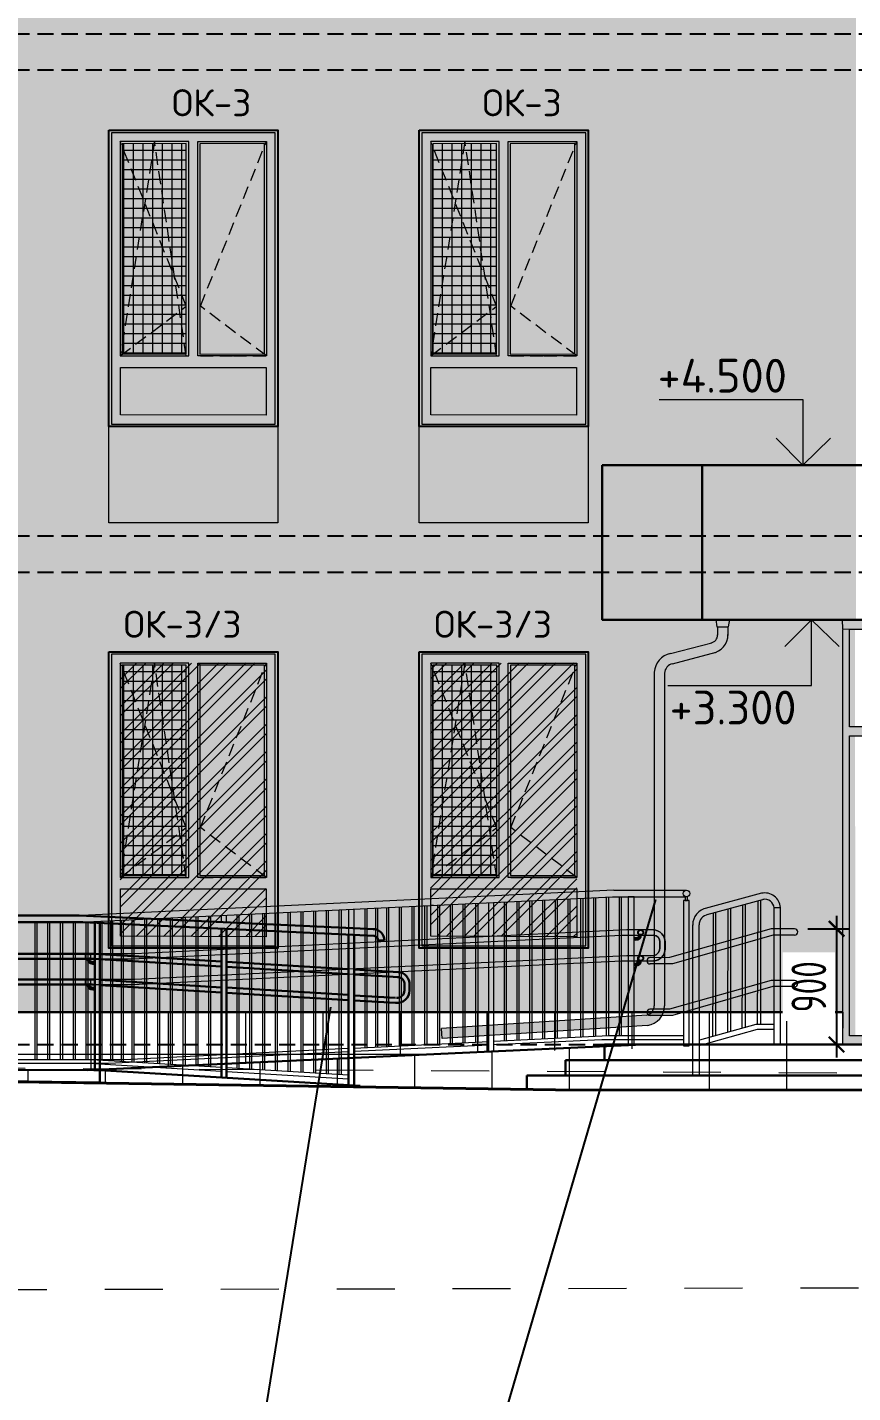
# Model space of a CAD drawing. Header units: millimetres. Extents: x -136099598 to 9192475, y 0 to 347021.
# Drawn here: x -326848 to -320442, y 285850 to 296454 of the extents above; entities that cross this region are included whole.
import ezdxf
from ezdxf import colors
from ezdxf.entities.mleader import LeaderData, LeaderLine
from ezdxf.math import Vec2, Vec3

# ---------------------------------------------------------------- set-up
doc = ezdxf.new("R2010")
doc.units = ezdxf.units.MM
doc.header["$MEASUREMENT"] = 0
for name, pattern in [('01_base$0$DASHED2', [0.375, 0.25, -0.125]), ('ADSK_Скрыто', [6, 3, -3]), ('ADSK_Штриховая_ш2 п1', [3, 2, -1])]:
    doc.linetypes.add(name, pattern=pattern)
doc.layers.get('0').update_dxf_attribs({"color": 250, "lineweight": 9})
doc.layers.get('Defpoints').update_dxf_attribs({"color": 8})
for name, color, linetype, lineweight, true_color in [('!!!_Фасад_RAL7016', 7, 'Continuous', 0, 0x383e42), ('!_Окно_00_Штрих_Стекло', 7, 'Continuous', 0, 0x737373), ('RAL 100 6030', 7, 'Continuous', 0, 0x989057), ('RAL 7016', 7, 'Continuous', 0, 0x383e42), ('RAL 90 10', 7, 'Continuous', 0, 0xf1ece1)]:
    doc.layers.add(name, color=color, linetype=linetype, lineweight=lineweight, true_color=true_color)
for name, color, linetype, lineweight in [('!_Цоколь', 7, 'Continuous', 0), ('_0', 250, 'Continuous', 9), ('_Скрыто_', 7, 'ADSK_Скрыто', 9), ('АР_Лестницы ограждение', 92, 'Continuous', 25), ('АР_тонкая линия', 250, 'Continuous', 0), ('АР_Тонкие', 250, 'Continuous', 5), ('Водосточная система_Ном._пера__120', 7, 'Continuous', 5), ('Конструктив - Крыльца', 107, 'Continuous', 15), ('Подвал', 250, 'ADSK_Штриховая_ш2 п1', 30), ('СТЕНЫ кирпич ЛИДЕР', 250, 'Continuous', 15), ('Фасад_тонкие', 7, 'Continuous', 5), ('фасады', 7, 'Continuous', 9)]:
    doc.layers.add(name, color=color, linetype=linetype, lineweight=lineweight)
for name, color, linetype in [('PDF _0', 7, 'Continuous'), ('PDF _PDF _0', 7, 'Continuous'), ('PDF _Текст', 7, 'Continuous')]:
    doc.layers.add(name, color=color, linetype=linetype)
doc.layers.add('АР-Выноски', color=5, linetype='Continuous', lineweight=5, plot=False)
doc.styles.add('ICOCPEUR', font='isocpeur.ttf')
doc.styles.add('ISOCPEUR', font='isocpeur.ttf', dxfattribs={"width": 0.7})
doc.styles.add('PDF ISOCPEUR', font='isocpeur.ttf')
doc.styles.add('Архитектурный', font='isocpeur.ttf', dxfattribs={"width": 0.7})
doc.dimstyles.new('R_100', dxfattribs={"dimtxt": 270, "dimasz": 120, "dimexe": 100, "dimexo": 100, "dimgap": 80, "dimtad": 1, "dimdec": 0, "dimrnd": 5, "dimzin": 0, "dimdsep": 46, "dimtxsty": 'ISOCPEUR', "dimblk": 'ARCHTICK', "dimcen": 100, "dimdle": 100, "dimclrd": 256, "dimclre": 256, "dimclrt": 256, "dimadec": 0, "dimazin": 0, "dimtfac": 2, "dimtdec": 0, "dimtofl": 0, "dimtmove": 1, "dimatfit": 3, "dimfxl": 1, "dimtvp": 3, "dimtfill": 1, "dimtolj": 1, "dimtzin": 0, "dimarcsym": 0})
pattern_1 = [(90, (541247.05, -120), (-600, 1e-13), []), (180, (541247.05, -120), (-2e-13, -600), [])]

# ---------------------------------------------------------------- blocks, each defined once
blk = doc.blocks.new('A$Cb9b29b39')
at = {"layer": '!_Окно_00_Штрих_Стекло'}
h = blk.add_hatch(color=256, dxfattribs=at)
h.dxf.hatch_style = 1
h.set_gradient(color1=(70, 92, 124), color2=(219, 225, 235), name='CURVED')
h.paths.add_polyline_path([(105, 2196), (601, 2196), (601, 564), (105, 564)])
h.paths.add_polyline_path([(1208, 2196), (707, 2195), (707, 563), (1208, 564)])
h.paths.add_polyline_path([(90, 460), (1222, 458), (1221, 89), (90, 91)])
at = {"layer": 'PDF _PDF _0', "lineweight": 0, "true_color": 0x636466}
h = blk.add_hatch(dxfattribs=at)
h.set_pattern_fill('ANSI37', color=251, scale=600, angle=135)
h.paths.add_polyline_path([(601, 564), (601, 2197), (105, 2196), (105, 563)])
at = {"layer": 'RAL 7016'}
h = blk.add_hatch(color=256, dxfattribs=at)
h.dxf.hatch_style = 1
h.paths.add_polyline_path([(1312, 2301), (0, 2301), (0, 0), (1312, 0)])
h.paths.add_polyline_path([(707, 2196), (1207, 2196), (1208, 564), (707, 563)], flags=16)
h.paths.add_polyline_path([(601, 2196), (601, 564), (105, 564), (105, 2196)], flags=16)
h.paths.add_polyline_path([(1222, 458), (1222, 89), (90, 91), (90, 460)], flags=16)
at = {"layer": 'PDF _0', "linetype": 'ADSK_Штриховая_ш2 п1', "lineweight": 0, "ltscale": 50}
for points in [[(601, 548), (355, 2213), (89, 548), (601, 935), (89, 2213)], [(711, 548), (969, 548), (1223, 548), (711, 935), (1223, 2213)]]:
    blk.add_lwpolyline(points, dxfattribs=at)
at = {"layer": 'PDF _PDF _0', "lineweight": 0}
for points in [[(0, 0), (1312, 0), (1312, 2301), (0, 2301)], [(20, 18), (1292, 18), (1292, 2281), (20, 2281)], [(89, 548), (621, 548), (621, 2213), (89, 2213)], [(105, 563), (601, 564), (601, 2197), (105, 2196)], [(1223, 548), (691, 548), (691, 2213), (1223, 2213)], [(707, 563), (1208, 564), (1208, 2197), (707, 2196)], [(1222, 88), (90, 92), (90, 459), (1222, 459)]]:
    blk.add_lwpolyline(points, close=True, dxfattribs=at)
at = {"layer": 'PDF _Текст', "lineweight": 0, "insert": (490, 2409), "char_height": 210, "attachment_point": 7, "style": 'PDF ISOCPEUR'}
blk.add_mtext('ОК-3', dxfattribs=at)
blk = doc.blocks.new('A$C3735e77a')
at = {"layer": 'RAL 100 6030'}
h = blk.add_hatch(color=256, dxfattribs=at)
h.dxf.hatch_style = 1
h.paths.add_polyline_path([(1312, 0), (0, 0), (0, -748), (1312, -748)])
at = {"layer": 'СТЕНЫ кирпич ЛИДЕР', "ltscale": 100}
blk.add_lwpolyline([(0, 0), (1312, 0), (1312, -748), (0, -748)], close=True, dxfattribs=at)
blk = doc.blocks.new('A$C26549499')
at = {"layer": 'RAL 7016', "ltscale": 100, "transparency": 33554687}
h = blk.add_hatch(color=256, dxfattribs=at)
h.dxf.hatch_style = 1
h.paths.add_polyline_path([(0, 3300), (9871, 3300), (9871, 0), (0, 0)])
h.paths.add_polyline_path([(96, 3226), (98, 68), (9773, 68), (9771, 3226)], flags=16)
h = blk.add_hatch(color=256, dxfattribs=at)
h.dxf.hatch_style = 1
h.paths.add_polyline_path([(9818, 2467), (53, 2468), (53, 2398), (9818, 2398)])
at = {"ltscale": 150}
blk.add_lwpolyline([(-2, 3228), (9871, 3225), (9871, 3300), (-4, 3300)], close=True, dxfattribs=at)
at = {"layer": 'PDF _0', "lineweight": 0}
for points in [[(0, 0), (0, 3225)], [(9871, 0), (0, 0)]]:
    blk.add_lwpolyline(points, dxfattribs=at)
for points in [[(53, 3227), (194, 3227), (194, 2468), (53, 2468)], [(53, 2398), (194, 2398), (190, 68), (53, 68)]]:
    blk.add_lwpolyline(points, close=True, dxfattribs=at)
at = {"layer": 'PDF _0', "color": 251, "lineweight": 0, "true_color": 0x626366, "transparency": 33554559}
blk.add_solid([(2605, 0), (2605, 0), (0, 0)], dxfattribs=at)
blk = doc.blocks.new('A$C26a363a3')
at = {"layer": '!!!_Фасад_RAL7016'}
h = blk.add_hatch(color=256, dxfattribs=at)
h.dxf.hatch_style = 1
h.paths.add_polyline_path([(-80, -1059, -0.347969), (-138, -1138), (-1733, -1240), (-1728, -1320), (-132, -1218, 0.373006), (0, -1060), (0, 1514, -0.365706), (62, 1592), (399, 1681, 0.322054), (491, 1817), (491, 1879), (411, 1879), (411, 1814, -0.333985), (367, 1755), (46, 1670, 0.33944), (-80, 1524)])
h.paths.add_polyline_path([(397, 1934), (406, 1879), (497, 1879), (506, 1934)])
at = {"ltscale": 150}
for p, q in [((46, 1670), (367, 1755)), ((62, 1592), (399, 1681)), ((-138, -1138), (-1733, -1240)), ((-132, -1218), (-1728, -1320))]:
    blk.add_line(p, q, dxfattribs=at)
at = {"color": 18, "ltscale": 150, "true_color": 0x000000}
blk.add_line((-1728, -1320), (-1733, -1240), dxfattribs=at)
blk.add_lwpolyline([(406, 1879), (497, 1879), (506, 1934), (397, 1934)], close=True, dxfattribs=at)
for centre, radius, start, end in [((350, 1814), 60.8, 277.3843, 2.2652), ((350, 1814), 141, 277.3843, 2.2652), ((78, 1515), 159, 101.4454, 176.4425), ((77, 1516), 77, 101.046, 178.6009), ((-159, -1062), 78.7, 285.1785, 358.0918), ((-157, -1063), 157, 279.1674, 359.0071)]:
    blk.add_arc(centre, radius, start, end, dxfattribs=at)
at = {"layer": 'Водосточная система_Ном._пера__120', "color": 7, "linetype": 'Continuous', "lineweight": 5}
for p, q in [((411, 1879), (411, 1814)), ((491, 1879), (491, 1810)), ((-80, 1524), (-80, -1065)), ((0, 1518), (0, -1065))]:
    blk.add_line(p, q, dxfattribs=at)
blk = doc.blocks.new('A$C2df8baa9')
at = {"layer": '!_Окно_00_Штрих_Стекло'}
h = blk.add_hatch(color=256, dxfattribs=at)
h.dxf.hatch_style = 1
h.set_gradient(color1=(70, 92, 124), color2=(219, 225, 235), name='CURVED')
h.paths.add_polyline_path([(105, 2196), (601, 2196), (601, 564), (105, 564)])
h.paths.add_polyline_path([(1208, 2196), (707, 2195), (707, 563), (1208, 564)])
h.paths.add_polyline_path([(90, 460), (1222, 458), (1221, 89), (90, 91)])
at = {"layer": 'PDF _PDF _0', "lineweight": 0, "true_color": 0x636466}
h = blk.add_hatch(dxfattribs=at)
h.set_pattern_fill('ANSI32', color=251, scale=400)
h.set_pattern_definition([(45, (322871.06, -274280.33), (-106.066017, 106.066017), []), (45, (322941.77, -274280.33), (-106.066017, 106.066017), [])])
h.paths.add_polyline_path([(1222, 90), (1223, 2214), (89, 2213), (87, 89)])
h = blk.add_hatch(dxfattribs=at)
h.set_pattern_fill('ANSI37', color=251, scale=600, angle=135)
h.paths.add_polyline_path([(601, 564), (601, 2197), (105, 2196), (105, 563)])
at = {"layer": 'RAL 7016'}
h = blk.add_hatch(color=256, dxfattribs=at)
h.dxf.hatch_style = 1
h.paths.add_polyline_path([(1312, 2301), (0, 2301), (0, 0), (1312, 0)])
h.paths.add_polyline_path([(707, 2196), (1207, 2196), (1208, 564), (707, 563)], flags=16)
h.paths.add_polyline_path([(601, 2196), (601, 564), (105, 564), (105, 2196)], flags=16)
h.paths.add_polyline_path([(1222, 458), (1222, 89), (90, 91), (90, 460)], flags=16)
at = {"layer": 'PDF _0', "linetype": 'ADSK_Штриховая_ш2 п1', "lineweight": 0, "ltscale": 50}
for points in [[(601, 548), (355, 2213), (89, 548), (601, 935), (89, 2213)], [(711, 548), (969, 548), (1223, 548), (711, 935), (1223, 2213)]]:
    blk.add_lwpolyline(points, dxfattribs=at)
at = {"layer": 'PDF _PDF _0', "lineweight": 0}
for points in [[(0, 0), (1312, 0), (1312, 2301), (0, 2301)], [(20, 18), (1292, 18), (1292, 2281), (20, 2281)], [(89, 548), (621, 548), (621, 2213), (89, 2213)], [(105, 563), (601, 564), (601, 2197), (105, 2196)], [(1223, 548), (691, 548), (691, 2213), (1223, 2213)], [(707, 563), (1208, 564), (1208, 2197), (707, 2196)], [(1222, 88), (90, 92), (90, 459), (1222, 459)]]:
    blk.add_lwpolyline(points, close=True, dxfattribs=at)
at = {"layer": 'PDF _Текст', "lineweight": 0, "insert": (115, 2409), "char_height": 210, "attachment_point": 7, "style": 'PDF ISOCPEUR'}
blk.add_mtext('ОК-3/3', dxfattribs=at)
blk = doc.blocks.new('_ArchTick')
at = {"color": 0, "linetype": 'ByBlock', "const_width": 0.15}
blk.add_lwpolyline([(-0.5, -0.5), (0.5, 0.5)], dxfattribs=at)
blk = doc.blocks.new('*D451')
at = {"layer": '_0', "lineweight": -2, "ltscale": 150, "transparency": 16777216}
for p, q in [((-320567, 289553), (-320567, 288454)), ((-320789, 289453), (-320467, 289453)), ((-320841, 288554), (-320467, 288554))]:
    blk.add_line(p, q, dxfattribs=at)
at = {"layer": 'Defpoints', "color": 0, "ltscale": 150, "transparency": 16777216}
for p in [(-320889, 289453), (-320941, 288554), (-320567, 288554)]:
    blk.add_point(p, dxfattribs=at)
at = {"layer": '_0', "lineweight": -2, "ltscale": 150, "transparency": 16777216, "xscale": 120, "yscale": 120, "zscale": 120}
for p, rotation in [((-320567, 289453), 90), ((-320567, 288554), 270)]:
    blk.add_blockref('_ArchTick', p, dxfattribs=dict(at, rotation=rotation))
at = {"layer": '_0', "ltscale": 150, "transparency": 16777216, "insert": (-320782, 289003), "char_height": 270, "attachment_point": 5, "rotation": 90, "style": 'ISOCPEUR', "bg_fill": 3, "box_fill_scale": 1.25, "bg_fill_color": 256, "bg_fill_true_color": 13158600, "bg_fill_transparency": 0}
blk.add_mtext('\\A1;900', dxfattribs=at)
blk = doc.blocks.new('A$C3840f9c9')
at = {"ltscale": 150}
for centre, radius, start, end in [((-5269, 1239), 121, 3.7512, 102.203), ((-5269, 1239), 71.4, 3.7512, 102.203), ((-5698, 1112), 131, 99.374, 180.5726), ((-5698, 1112), 80.8, 99.374, 180.5726)]:
    blk.add_arc(centre, radius, start, end, dxfattribs=at)
at = {"layer": 'PDF _0', "lineweight": 0}
for p, q in [((-5294, 1358), (-5733, 1238)), ((-5269, 1311), (-5720, 1190))]:
    blk.add_line(p, q, dxfattribs=at)
for points in [[(-5325, 340), (-5321, 1298)], [(-5304, 1303), (-5304, 346)], [(-5672, 244), (-5668, 1201)], [(-5651, 1206), (-5651, 250)], [(-5556, 278), (-5553, 1235)], [(-5536, 1240), (-5536, 284)], [(-5444, 308), (-5440, 1265)], [(-5423, 1270), (-5423, 313)], [(-5148, 182), (-5148, 1244), (-5198, 1244), (-5198, 182)], [(-5038, 1082), (-5220, 1082), (-6009, 858), (-6161, 857)], [(-5830, 1111), (-5830, -58), (-5776, -58), (-5779, 1111)], [(-5038, 1033), (-5205, 1033), (-5986, 810), (-6161, 808)], [(-5039, 681), (-5221, 681), (-6010, 458), (-6161, 457)], [(-5039, 632), (-5207, 632), (-5987, 409), (-6161, 408)], [(-6003, 409), (-6003, 408)], [(-5198, 338), (-5340, 338), (-5777, 216)], [(-5198, 300), (-5329, 300), (-5772, 176)]]:
    blk.add_lwpolyline(points, dxfattribs=at)
for centre, start, end in [((-5038, 1057), 270.0009, 89.9991), ((-6159, 833), 90.0009, 269.9991), ((-5039, 656), 270.0009, 89.9991), ((-6159, 432), 90.0009, 269.9991)]:
    blk.add_arc(centre, 24.4, start, end, dxfattribs=at)
blk = doc.blocks.new('пандус-2')
at = {"ltscale": 150}
for p, q in [((5849, 1394), (6412, 1394)), ((4779, 214), (4779, 1291)), ((4795, 215), (4795, 1292)), ((4879, 139), (4879, 1296)), ((4917, 141), (4917, 1298)), ((5000, 225), (5000, 1302)), ((5016, 226), (5016, 1303)), ((5099, 230), (5099, 1307)), ((5115, 231), (5115, 1307)), ((5198, 235), (5198, 1311)), ((5214, 236), (5214, 1312)), ((5297, 240), (5297, 1316)), ((5313, 241), (5313, 1317)), ((5396, 245), (5396, 1321)), ((5412, 246), (5412, 1321)), ((5495, 250), (5495, 1325)), ((5511, 250), (5511, 1326)), ((5594, 255), (5594, 1330)), ((5610, 255), (5610, 1331)), ((5694, 259), (5694, 1335)), ((5710, 260), (5710, 1335)), ((5793, 264), (5793, 1339)), ((5809, 265), (5809, 1340)), ((5892, 265), (5892, 1341)), ((5908, 265), (5908, 1341)), ((2804, 1146), (2804, 1198)), ((2842, 1145), (2842, 1200))]:
    blk.add_line(p, q, dxfattribs=at)
at = {"lineweight": 30, "ltscale": 150}
blk.add_line((1858, -4), (3879, -126), dxfattribs=at)
at = {"ltscale": 150}
for points in [[(5849, 1394), (1716, 1198)], [(1704, 1146), (5838, 1341), (6402, 1341)], [(6006, 188), (6006, 1341), (5959, 1341), (5959, 186)], [(6158, 1085), (5951, 1085), (2130, 900), (1817, 900)], [(1816, 860), (2109, 860), (5912, 1045), (6158, 1045)], [(6158, 885), (5951, 885), (2130, 700), (1804, 700)], [(1803, 660), (2109, 660), (5912, 845), (6158, 845)]]:
    blk.add_lwpolyline(points, dxfattribs=at)
at = {"layer": 'PDF _0', "lineweight": 30}
for p, q in [((1820, -4), (1820, 1140)), ((1858, -4), (1858, 1140)), ((2804, 93), (2804, 1095)), ((2842, 95), (2842, 1093)), ((3789, 1049), (3789, -121)), ((3833, -123), (3833, 1046)), ((4067, 1002), (4018, 1002)), ((1816, 860), (2804, 800)), ((1817, 900), (2804, 840)), ((1805, 836, 0), (1820, 836)), ((1805, 822, 0), (1820, 822, 0)), ((2842, 838), (3789, 781)), ((2842, 798), (3789, 741)), ((3833, 778), (4180, 757)), ((3833, 738), (4180, 717)), ((4223, 665), (4223, 615)), ((4263, 665), (4263, 614)), ((1805, 636, 0), (1820, 636)), ((1805, 622, 0), (1820, 622, 0)), ((2804, -61), (2804, 93)), ((2842, -64), (2842, 95)), ((1813, -4), (1858, -4))]:
    blk.add_line(p, q, dxfattribs=at)
at = {"layer": 'PDF _0', "lineweight": 0}
blk.add_line((3828, -123), (3833, -123), dxfattribs=at)
for points in [[(6434, 185), (6434, 1313), (6390, 1313), (6390, 185)], [(6421, 1341), (6420, 1341), (6402, 1341), (6403, 1313), (6421, 1313)]]:
    blk.add_lwpolyline(points, close=True, dxfattribs=at)
at = {"layer": 'PDF _0', "lineweight": 30}
for points in [[(73, 1198), (1700, 1198), (3990, 1091)], [(72, 1146), (1727, 1146), (3989, 1039)]]:
    blk.add_lwpolyline(points, dxfattribs=at)
at = {"layer": 'PDF _0', "lineweight": 30, "elevation": 0}
for points in [[(1817, 900), (976, 900)], [(976, 860), (1816, 860)], [(1820, 699), (1804, 700), (976, 700)], [(976, 660), (1803, 660), (1820, 659)], [(2804, 639), (1858, 697)], [(1858, 657), (2804, 599)], [(3789, 580), (2842, 637)], [(2842, 597), (3789, 540)], [(4155, 558), (3833, 577)], [(3833, 537), (4153, 518)]]:
    blk.add_lwpolyline(points, dxfattribs=at)
at = {"layer": 'PDF _0', "lineweight": 30}
for points in [[(4174, 757, -0.426426), (4263, 658, 0.426426)], [(4263, 614, -0.429031), (4158, 518, 0.429031)]]:
    blk.add_lwpolyline(points, format="xyb", close=True, dxfattribs=at)
at = {"layer": 'PDF _0', "lineweight": 0}
blk.add_circle((6413, 1368), 26.1, dxfattribs=at)
at = {"layer": 'PDF _0', "lineweight": 30}
for centre, radius, start, end in [((3982, 1006), 85.6, 357.8883, 90), ((3983, 1004), 35.3, 356.8991, 79.7625), ((1805, 865, 0), 42.1, 185.4645, 270.7946), ((1804, 864, 0), 28.5, 185.254, 272.5199), ((1805, 665, 0), 42.1, 185.4645, 270.7946), ((1804, 664, 0), 28.5, 185.254, 272.5199), ((4171, 665), 52.6, 355.8071, 88.1858), ((4165, 616), 58.7, 265.974, 358.8573)]:
    blk.add_arc(centre, radius, start, end, dxfattribs=at)
at = {"layer": 'АР_Лестницы ограждение', "color": 18, "ltscale": 100, "true_color": 0x000000}
for p, q in [((6019, 1022, 0), (6006, 1022, 0)), ((6020, 1009, 0), (6006, 1009, 0)), ((6019, 822, 0), (6006, 822, 0)), ((6020, 809, 0), (6006, 809, 0))]:
    blk.add_line(p, q, dxfattribs=at)
for centre in [(6057, 1066), (6057, 866)]:
    blk.add_circle(centre, 20, dxfattribs=at)
for centre, radius, start, end in [((6021, 1051), 28.5, 267.4801, 354.746), ((6020, 1051), 42.1, 269.2054, 354.5355), ((6021, 851), 28.5, 267.4801, 354.746), ((6020, 851), 42.1, 269.2054, 354.5355)]:
    blk.add_arc(centre, radius, start, end, dxfattribs=at)
at = {"layer": 'АР_Тонкие', "color": 0, "ltscale": 100}
for p, q in [((4383, 195), (4383, 1273)), ((4399, 196), (4399, 1274)), ((4482, 200), (4482, 1277)), ((4498, 201), (4498, 1278)), ((4581, 205), (4581, 1282)), ((4597, 205), (4597, 1283)), ((4680, 210), (4680, 1287)), ((4696, 210), (4696, 1288)), ((2209, 55), (2209, 1170)), ((2225, 54), (2225, 1171)), ((2309, 49), (2309, 1175)), ((2325, 48), (2325, 1176)), ((2408, 43), (2408, 1180)), ((2424, 42), (2424, 1180)), ((2507, 37), (2507, 1184)), ((2523, 36), (2523, 1185)), ((2606, 31), (2606, 1189)), ((2622, 30), (2622, 1190)), ((2705, 25), (2705, 1194)), ((2721, 24), (2721, 1194)), ((2925, 11), (2925, 1204)), ((2941, 10), (2941, 1205)), ((3024, 5), (3024, 1209)), ((3040, 4), (3040, 1209)), ((3124, -1), (3124, 1213)), ((3140, -2), (3140, 1214)), ((3223, -7), (3223, 1218)), ((3239, -8), (3239, 1219)), ((3322, -13), (3322, 1223)), ((3338, -14), (3338, 1223)), ((3421, -19), (3421, 1227)), ((3437, -20), (3437, 1228)), ((3520, -25), (3520, 1232)), ((3536, -26), (3536, 1233)), ((3619, -31), (3619, 1237)), ((3635, -32), (3635, 1237)), ((3718, -37), (3718, 1241)), ((3734, -38), (3734, 1242)), ((3789, 1245), (3789, 1049)), ((3833, 1046), (3833, 1247)), ((3919, 172), (3919, 1251)), ((3935, 173), (3935, 1252)), ((4002, 176), (4002, 1255)), ((4018, 177), (4018, 1256)), ((4086, 180), (4086, 1259)), ((4102, 181), (4102, 1259)), ((4185, 185), (4185, 1263)), ((4201, 186), (4201, 1264)), ((4284, 190), (4284, 1268)), ((4300, 191), (4300, 1269)), ((1356, 79), (1356, 1146)), ((1372, 79), (1372, 1146)), ((1455, 79), (1455, 1146)), ((1471, 79), (1471, 1146)), ((1555, 79), (1555, 1146)), ((1571, 79), (1571, 1146)), ((1654, 79), (1654, 1146)), ((1670, 79), (1670, 1146)), ((1753, 79), (1753, 1146)), ((1769, 79), (1769, 1146)), ((1861, 80), (1861, 1154)), ((1877, 75), (1877, 1155)), ((1944, 71), (1944, 1158)), ((1960, 70), (1960, 1158)), ((2027, 66), (2027, 1162)), ((2043, 65), (2043, 1162)), ((2110, 61), (2110, 1166)), ((2126, 60), (2126, 1166)), ((2523, 80), (2523, 80))]:
    blk.add_line(p, q, dxfattribs=at)
for centre in [(1767, 880, 0), (1767, 680, 0)]:
    blk.add_circle(centre, 20, dxfattribs=at)
at = {"layer": 'Конструктив - Крыльца', "color": 18, "lineweight": 0, "true_color": 0x000000}
for p, q in [((4447, 1277), (4425, 1276)), ((3833, 168), (4879, 219)), ((4917, 221), (5811, 265)), ((5811, 265), (6390, 265)), ((2049, 80), (3789, 166)), ((976, 80), (2049, 80)), ((1769, 51), (2804, -11)), ((1795, 80), (2804, 19)), ((2842, 16), (3789, -41)), ((2842, -14), (3789, -71))]:
    blk.add_line(p, q, dxfattribs=at)
for points in [[(6247, 990, 0.390224), (6158, 1085, -0.390224)], [(6206, 992, 0.391491), (6158, 1045, -0.391491)], [(6158, 885, 0.358725), (6206, 945, -0.358725)], [(6158, 845, 0.412999), (6247, 939, -0.412999)]]:
    blk.add_lwpolyline(points, format="xyb", close=True, dxfattribs=at)
for points in [[(6206, 942), (6206, 996)], [(6247, 939), (6247, 990)]]:
    blk.add_lwpolyline(points, close=True, dxfattribs=at)
for points in [[(4917, 195), (5755, 235), (6390, 235)], [(976, 51), (1927, 51), (3789, 141)], [(3833, 143), (4879, 193)]]:
    blk.add_lwpolyline(points, dxfattribs=at)
at = {"layer": 'фасады', "lineweight": 30, "ltscale": 150}
blk.add_lwpolyline([(-7, 1), (1858, -4), (1858, -101), (-9, -75)], close=True, dxfattribs=at)
blk = doc.blocks.new('*D543')
at = {"lineweight": -2, "ltscale": 100, "transparency": 16777216}
for p, q in [((-323920, 321792), (-323920, 318192)), ((-322916, 321717), (-323995, 321717)), ((-322916, 318267), (-323995, 318267))]:
    blk.add_line(p, q, dxfattribs=at)
at = {"layer": '_0', "lineweight": -2, "ltscale": 150, "transparency": 16777216}
for p, q in [((-73299, 163309), (-73299, 161911)), ((-73984, 163209), (-73199, 163209)), ((-74202, 162011), (-73199, 162011))]:
    blk.add_line(p, q, dxfattribs=at)
at = {"layer": 'Defpoints', "color": 0, "ltscale": 100, "transparency": 16777216}
for p in [(-322916, 321717), (-323920, 318267), (-322916, 318267)]:
    blk.add_point(p, dxfattribs=at)
at = {"layer": 'Defpoints', "color": 0, "ltscale": 150, "transparency": 16777216}
for p in [(-74084, 163209), (-74302, 162011), (-73299, 162011)]:
    blk.add_point(p, dxfattribs=at)
at = {"lineweight": -2, "ltscale": 100, "transparency": 16777216, "xscale": 75, "yscale": 75, "zscale": 75}
for p, rotation in [((-323920, 321717), 90), ((-323920, 318267), 270)]:
    blk.add_blockref('_ArchTick', p, dxfattribs=dict(at, rotation=rotation))
at = {"layer": '_0', "lineweight": -2, "ltscale": 150, "transparency": 16777216, "xscale": 120, "yscale": 120, "zscale": 120}
for p, rotation in [((-73299, 163209), 90), ((-73299, 162011), 270)]:
    blk.add_blockref('_ArchTick', p, dxfattribs=dict(at, rotation=rotation))
at = {"ltscale": 100, "transparency": 16777216, "insert": (-324035, 320067), "char_height": 150, "attachment_point": 5, "rotation": 90, "style": 'Архитектурный', "bg_fill": 3, "box_fill_scale": 1.25, "bg_fill_color": 256, "bg_fill_true_color": 13158600, "bg_fill_transparency": 0}
blk.add_mtext('\\A1;3450', dxfattribs=at)
at = {"layer": '_0', "ltscale": 150, "transparency": 16777216, "insert": (-73514, 162610), "char_height": 270, "attachment_point": 5, "rotation": 90, "style": 'ISOCPEUR', "bg_fill": 3, "box_fill_scale": 1.25, "bg_fill_color": 256, "bg_fill_true_color": 13158600, "bg_fill_transparency": 0}
blk.add_mtext('\\A1;1200', dxfattribs=at)

msp = doc.modelspace()

# ---------------------------------------------------------------- hatches: boundary and pattern name
at = {"layer": '!_Цоколь', "lineweight": 0, "ltscale": 5, "true_color": 0x636466}
h = msp.add_hatch(dxfattribs=at)
h.set_pattern_fill('ANSI37', color=251, scale=4800, angle=45)
h.set_pattern_definition(pattern_1)
h.paths.add_polyline_path([(-323279.2, 288804.9), (-328652, 288804.9), (-328652, 288291.7), (-328153.4, 288284.1), (-328152, 288359.9), (-326382.4, 288354.1), (-323276.4, 288497.7), (-323276.4, 288544.1)])
at = {"layer": '!_Цоколь', "lineweight": 0, "ltscale": 5, "true_color": 0xf1ece1}
h = msp.add_hatch(dxfattribs=at)
h.set_pattern_fill('ANSI37', color=254, scale=4800, angle=45)
h.set_pattern_definition(pattern_1)
h.paths.add_polyline_path([(-320521.3, 288804.9), (-323279.2, 288804.9), (-323276, 288497.8), (-320521.7, 288553.6)])
h = msp.add_hatch(dxfattribs=at)
h.set_pattern_fill('ANSI37', color=254, scale=4800, angle=45)
h.set_pattern_definition([(90, (528758.5, 55.3), (-600, 1e-13), []), (180, (528758.5, 55.3), (-2e-13, -600), [])])
h.paths.add_polyline_path([(-322069.7, 288553.6), (-326287, 288358.5), (-328152.2, 288359.8), (-328153.3, 288284.1), (-326287, 288255.2), (-322070, 288201.1)])
h = msp.add_hatch(dxfattribs=at)
h.set_pattern_fill('ANSI37', color=254, scale=4800, angle=45)
h.set_pattern_definition([(90, (541247.05, -43.14), (-600, 1e-13), []), (180, (541247.05, -43.14), (-2e-13, -600), [])])
h.paths.add_polyline_path([(-307903.2, 288553.5), (-322069.7, 288553.6), (-322073.5, 288201.1), (-307903.2, 288196.7)])
at = {"layer": 'RAL 90 10', "ltscale": 100, "transparency": 33554687}
h = msp.add_hatch(color=256, dxfattribs=at)
h.dxf.hatch_style = 1
h.paths.add_polyline_path([(-323814.1, 305933.6), (-323016.1, 305933.6), (-323016.1, 305135.4), (-323814.1, 305135.4)])
h.paths.add_polyline_path([(-324904.6, 301153.6), (-326216.1, 301153.6), (-326216.1, 303454.4), (-324904.6, 303454.4)])
h.paths.add_polyline_path([(-323806.3, 301153.6), (-323806.3, 303454.4), (-322494.8, 303454.4), (-322494.8, 301153.6)])
h.paths.add_polyline_path([(-328626.1, 297253.6), (-328626.1, 299554.4), (-327314.6, 299554.4), (-327314.6, 297253.6)])
h.paths.add_polyline_path([(-326216.1, 297253.6), (-326216.1, 299554.4), (-324904.6, 299554.4), (-324904.6, 297253.6)])
h.paths.add_polyline_path([(-323806.3, 297253.6), (-323806.3, 299554.4), (-322494.8, 299554.4), (-322494.8, 297253.6)])
h.paths.add_polyline_path([(-328626.1, 293353.6), (-328626.1, 295654.4), (-327314.6, 295654.4), (-327314.6, 293353.6)])
h.paths.add_polyline_path([(-326216.1, 293353.6), (-326216.1, 295654.4), (-324904.6, 295654.4), (-324904.6, 293353.6)])
h.paths.add_polyline_path([(-328626, 291604.4), (-327314.5, 291604.4), (-327314.5, 289303.6), (-328626, 289303.6)])
h.paths.add_polyline_path([(-326216, 289303.6), (-326216, 291604.4), (-324904.5, 291604.4), (-324904.5, 289303.6)])
h.paths.add_polyline_path([(-323806.3, 293353.6), (-323806.3, 295654.4), (-322494.8, 295654.4), (-322494.8, 293353.6)])
h.paths.add_polyline_path([(-323806.1, 289303.6), (-323806.1, 291604.4), (-322494.6, 291604.4), (-322494.6, 289303.6)])
h.paths.add_polyline_path([(-328624, 303454.4), (-327314.6, 303454.4), (-327314.6, 301153.6), (-328626.1, 301153.6), (-328626.1, 302337.2), (-328652, 288804.9), (-320519.4, 288804.9), (-320524.3, 291853.6), (-320416.1, 291853.9), (-320416.1, 308453.3), (-328614.5, 308453.9)])
at = {"layer": 'СТЕНЫ кирпич ЛИДЕР', "lineweight": 30, "ltscale": 100, "true_color": 0xf1ece1}
h = msp.add_hatch(dxfattribs=at)
h.set_pattern_fill('GRATE', color=254, scale=40000, angle=90)
h.set_pattern_definition([(90, (198387.5, 4000), (-1250, 8e-14), []), (180, (198387.5, 4000), (-6e-13, -5000), [])])
h.paths.add_polyline_path([(-308786.4, 293053.6), (-322385.7, 293053.6), (-322385.3, 291853.6), (-308785.9, 291853.6)])

# ---------------------------------------------------------------- linework, layer by layer
at = {"color": 18, "lineweight": 30, "ltscale": 150, "true_color": 0x000000}
msp.add_line((-323276.4, 288497.7), (-323276.4, 288804.9), dxfattribs=at)
at = {"lineweight": 30, "ltscale": 150}
msp.add_line((-322970, 288313.7), (-322970, 288201.4), dxfattribs=at)
at = {"layer": '_Скрыто_', "color": 6, "ltscale": 150}
for points in [[(-356622.2, 288552.2), (-356622.2, 288552.2), (-350192.1, 288553.6), (-350192.1, 288804.9), (-320519.4, 288804.9), (-320519.5, 288553.5), (-310648.3, 288553.6), (-310648.3, 288804.5), (-294677, 288804.9), (-294677, 288553.6), (-281257, 288553.6), (-281257, 287753), (-281257, 287708.5), (-281257, 287380.4), (-302553.9, 288027), (-302564.4, 288225.7), (-350192.1, 288506), (-350192.1, 288243.6), (-356781.4, 288248.4), (-356782.7, 288555.3), (-356622.2, 288552.2)], [(-356795, 288245.2), (-350192.1, 288243.6), (-350191.6, 288503.5), (-328651.3, 288362.5), (-328652.4, 288291.8), (-322579.8, 288201.4), (-302564.4, 288225.7), (-302564.4, 288027.1), (-294677, 287913.4), (-294680.4, 287771.5), (-281257, 287443.6), (-281257, 285947), (-294677, 286299.2), (-294677, 286396.9), (-302397, 286511.1), (-302397, 286700.6), (-328812, 286645.1), (-328812, 286873.4), (-350145.2, 287071.4), (-350145.2, 286770.5), (-356624.6, 286742.5), (-356795, 286742.5), (-356795, 288245)]]:
    msp.add_lwpolyline(points, dxfattribs=at)
at = {"layer": 'Defpoints', "color": 2, "linetype": '01_base$0$DASHED2', "ltscale": 500}
for p, q in [((-349832, 296403.6), (-281617, 296403.6)), ((-349832, 296123.6), (-281617, 296123.6)), ((-349832, 292503.6), (-281617, 292503.6)), ((-349832, 292223.6), (-281617, 292223.6)), ((-349832, 288553.6), (-281617, 288553.6))]:
    msp.add_line(p, q, dxfattribs=at)
at = {"layer": 'Defpoints', "ltscale": 150}
for points in [[(-326216.1, 295654.4), (-324904.6, 295654.4), (-324904.6, 293353.6), (-326216.1, 293353.6)], [(-323806.3, 295654.4), (-322494.8, 295654.4), (-322494.8, 293353.6), (-323806.3, 293353.6)], [(-326216, 291604.4), (-324904.5, 291604.4), (-324904.5, 289303.6), (-326216, 289303.6)], [(-323806.1, 291604.4), (-322494.6, 291604.4), (-322494.6, 289303.6), (-323806.1, 289303.6)]]:
    msp.add_lwpolyline(points, close=True, dxfattribs=at)
at = {"layer": 'PDF _0', "lineweight": 0}
msp.add_lwpolyline([(-322385.7, 291853.6), (-322385.7, 293053.6)], dxfattribs=at)
at = {"layer": 'АР_тонкая линия', "color": 3, "lineweight": 40, "ltscale": 100}
for p, q in [((-328652, 288291.7), (-322748.7, 288201.4)), ((-322748.6, 288201.4), (-308233.2, 288194.6))]:
    msp.add_line(p, q, dxfattribs=at)
at = {"layer": 'СТЕНЫ кирпич ЛИДЕР', "lineweight": 30, "ltscale": 100}
for p, q in [((-328652, 288804.9), (-320519.4, 288804.9)), ((-326382.4, 288354.1), (-322069.7, 288553.5)), ((-322368.8, 288553.6), (-308587.2, 288553)), ((-322368.8, 288553.2), (-322368.8, 288433)), ((-322671.2, 288433.1), (-308289.1, 288432.8)), ((-322671.2, 288433.1), (-322671.2, 288313.7)), ((-322970, 288313.7), (-307991.5, 288313.7))]:
    msp.add_line(p, q, dxfattribs=at)
msp.add_lwpolyline([(-322385.7, 293053.6), (-308786.4, 293053.5), (-308786.4, 291853.5), (-322385.7, 291853.6)], close=True, dxfattribs=at)
at = {"layer": 'Фасад_тонкие', "lineweight": 15}
for points in [[(-321943.5, 293563.5), (-320827.8, 293563.5), (-320827.8, 293053.6), (-320614.4, 293262.5), (-320827.8, 293053.6), (-321036.7, 293262.5)], [(-321875.9, 291343.6), (-320760.1, 291343.6), (-320760.1, 291853.6), (-320546.8, 291644.6), (-320760.1, 291853.6), (-320969.1, 291644.6)]]:
    msp.add_lwpolyline(points, dxfattribs=at)

# ---------------------------------------------------------------- block references
at = {"ltscale": 150}
for name, p in [('A$C3735e77a', (-326216.1, 293353.6)), ('A$C3735e77a', (-323806.3, 293353.6)), ('A$C3735e77a', (-323806.3, 293353.6)), ('A$C26549499', (-320519.4, 288553.6))]:
    msp.add_blockref(name, p, dxfattribs=at)
at = {"color": 18, "ltscale": 150, "true_color": 0x000000}
for name, p in [('A$C2df8baa9', (-326216.1, 289303.6)), ('A$C2df8baa9', (-323806.1, 289303.6)), ('A$C26a363a3', (-321901.5, 289919.9))]:
    msp.add_blockref(name, p, dxfattribs=at)
at = {"layer": '_0'}
msp.add_blockref('пандус-2', (-328144.7, 288359.2), dxfattribs=at)
at = {"layer": 'Подвал', "ltscale": 150}
for p in [(-326216.1, 293353.6), (-323806.3, 293353.6)]:
    msp.add_blockref('A$Cb9b29b39', p, dxfattribs=at)

# ---------------------------------------------------------------- texts
at = {"layer": 'PDF _0', "color": 18, "lineweight": 0, "true_color": 0x000000, "char_height": 262.49, "style": 'PDF ISOCPEUR'}
for s, insert, attachment_point in [('+4.500', (-320951.6, 293617.1), 9), ('+3.300', (-320877.5, 291302.6), 3)]:
    msp.add_mtext(s, dxfattribs=dict(at, insert=insert, attachment_point=attachment_point))

# ---------------------------------------------------------------- leaders
at = {"layer": 'АР-Выноски'}
ml = msp.add_multileader_mtext('Standard', dxfattribs=at)
ml.set_content('\\A1;{\\W0.8;Устройство наружной водосточной трубы, из оцинкованной стали с окраской в цвет цоколя RAL 7016 c подогревом}', color=256, style='ICOCPEUR')
ml.set_leader_properties()
ml.build(insert=Vec2(0, 0))
ml.multileader.update_dxf_attribs({"text_left_attachment_type": 6, "text_right_attachment_type": 6, "dogleg_length": 100, "arrow_head_size": 250})
ctx = ml.context
ctx.base_point, ctx.char_height, ctx.arrow_head_size, ctx.landing_gap_size, ctx.plane_origin, ctx.plane_x_axis, ctx.plane_y_axis = Vec3(-330641.6, 283337.7), 250, 250, 25, Vec3(-314863.5, 279618.1), Vec3(1, -0.0000456), Vec3(0.0000456, 1)
ctx.left_attachment, ctx.right_attachment = 6, 6
notes = []
notes.append((ctx, [(0, (1, 1, 0), (-323831.5, 283337.4), (-1, 0.0000456), 160.1, [(1, [(-321901.5, 289919.9)], 0, [])])]))
ctx.mtext.insert, ctx.mtext.text_direction, ctx.mtext.rotation, ctx.mtext.width, ctx.mtext.flow_direction = Vec3(-330616.6, 283662.7), Vec3(1, -0.0000456), 6.2831397, 7205.678, 5
ml = msp.add_multileader_mtext('Standard', dxfattribs=at)
ml.set_content('\\A1;{\\W0.8;Замена металлического ограждения на пандусе из нержавеющей полированной стали высотой 1200мм, поручни на высоте 700 и 900мм, \\fISOCTEUR|b0|i0|c204|p49;\\H1.129x;ø\\fISOCPEUR|b0|i0|c204|p34;\\H0.88574x;50мм. Заполнение вертикальное из ригелей \\fISOCTEUR|b0|i0|c204|p49;\\H1.129x;ø\\fISOCPEUR|b0|i0|c204|p34;\\H0.88574x;16мм, с шагом 100мм.  }', color=256, style='ICOCPEUR')
ml.set_leader_properties()
ml.build(insert=Vec2(0, 0))
ml.multileader.update_dxf_attribs({"text_left_attachment_type": 6, "text_right_attachment_type": 6, "dogleg_length": 100, "arrow_head_size": 250})
ctx = ml.context
ctx.base_point, ctx.char_height, ctx.arrow_head_size, ctx.landing_gap_size, ctx.plane_origin = Vec3(-334221, 284849.5), 250, 250, 25, Vec3(-328487.1, 289158.7)
ctx.left_attachment, ctx.right_attachment = 6, 6
notes.append((ctx, [(0, (1, 1, 0), (-325139.5, 284849.5), (-1, 0), 91.5, [(0, [(-324455.6, 289090.2)], 0, [])])]))
ctx.mtext.insert, ctx.mtext.width, ctx.mtext.defined_height, ctx.mtext.flow_direction = Vec3(-334196, 285174.5), 9181.577, 1544, 5
for ctx, leaders in notes:
    for number, flags, end, landing, length, lines in leaders:
        leader = LeaderData()
        leader.index, (leader.has_last_leader_line, leader.has_dogleg_vector, leader.attachment_direction) = number, flags
        leader.last_leader_point, leader.dogleg_vector, leader.dogleg_length = Vec3(end), Vec3(landing), length
        for number, points, colour, breaks in lines:
            line = LeaderLine()
            line.index, line.vertices, line.color, line.breaks = number, Vec3.list(points), colors.encode_raw_color(colour), breaks
            leader.lines.append(line)
        ctx.leaders.append(leader)

# ---------------------------------------------------------------- next in the draw order: dimensions: what is measured, and where the dimension line sits
at = {"layer": '_0', "ltscale": 150}
dim = msp.add_linear_dim(base=(-320567.3, 288553.6), p1=(-320888.9, 289453), p2=(-320940.8, 288553.6), angle=90, dimstyle='R_100', override={"dimpost": '\\X'}, dxfattribs=at)
dim.commit()
dim.dimension.update_dxf_attribs({"geometry": '*D451', "text_midpoint": (-320782.3, 289003.3)})

# ---------------------------------------------------------------- next in the draw order: block references
msp.add_blockref('A$C3840f9c9', (-315854.5, 288371.6), dxfattribs=at)

# ---------------------------------------------------------------- next in the draw order: dimensions: what is measured, and where the dimension line sits
dim = msp.add_linear_dim(base=(-73299.4, 162010.8), p1=(-74084, 163209), p2=(-74301.6, 162010.8), angle=90, dimstyle='R_100', override={"dimpost": '\\X'}, dxfattribs=at)
dim.commit()
dim.dimension.update_dxf_attribs({"geometry": '*D543', "text_midpoint": (-73514.4, 162609.9)})

doc.saveas('drawing.dxf')
